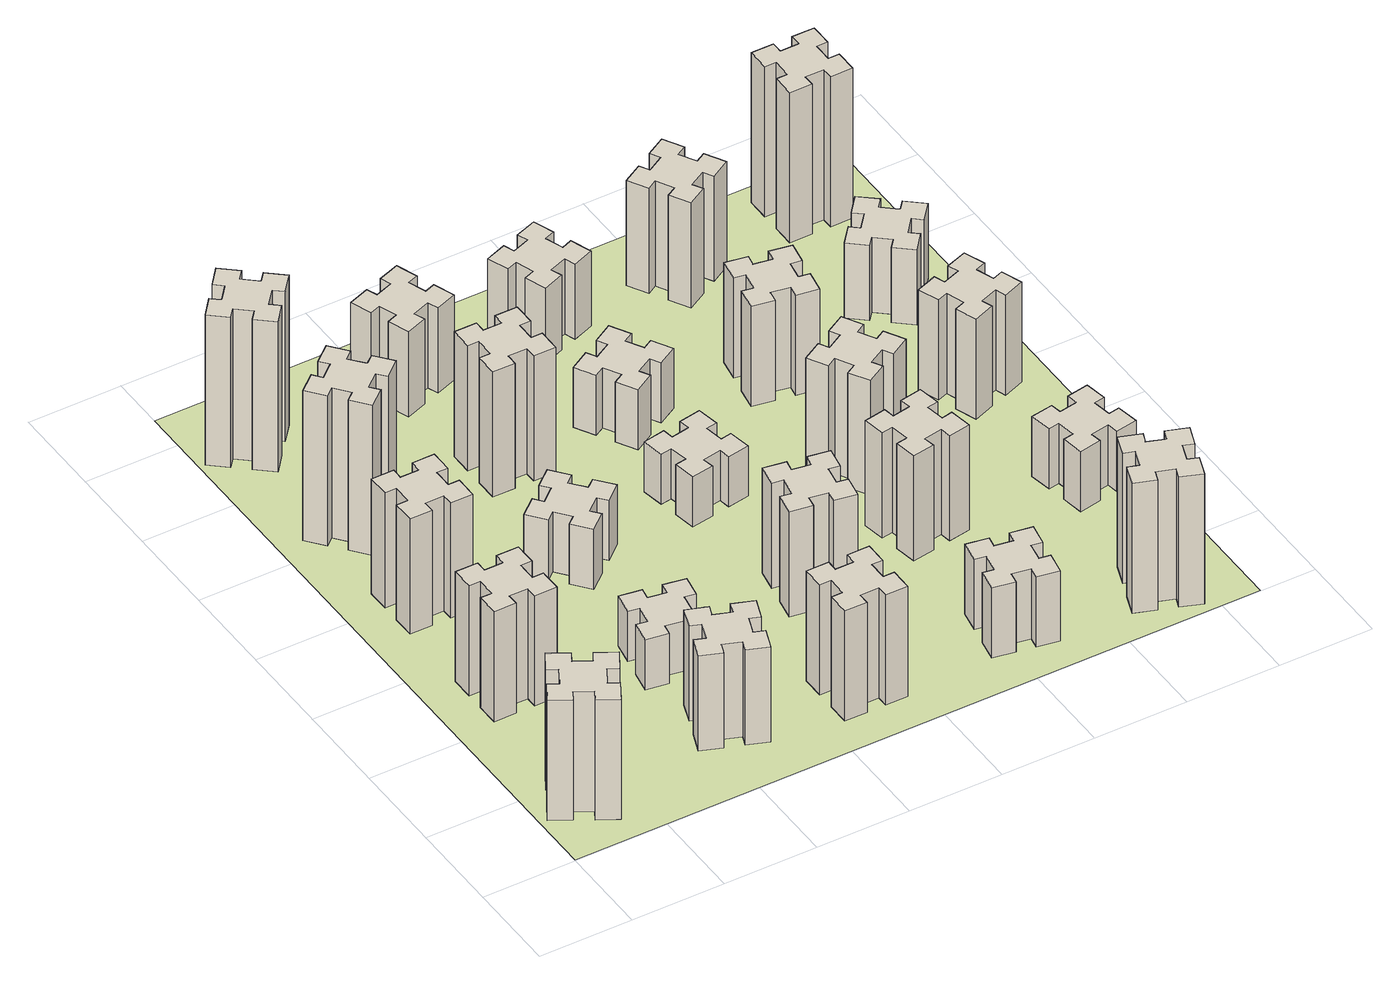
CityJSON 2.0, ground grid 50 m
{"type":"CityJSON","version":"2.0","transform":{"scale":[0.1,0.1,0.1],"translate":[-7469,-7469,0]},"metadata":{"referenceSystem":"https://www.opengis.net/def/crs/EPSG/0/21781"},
"CityObjects":{
"building1":{"type":"Building","attributes":{"class":"1000","function":"1000","usage":"1000","yearOfConstruction":2016,"roofType":"1000","measuredHeight":72,"storeysAboveGround":30,"storeysBelowGround":0},"geometry":[{"type":"Solid","lod":"1","boundaries":[[[[0,1,2,3,4,5,6,7,8,9,10,11,12,13,14,15,16,17,18,19]],[[17,16,20,21]],[[16,15,22,20]],[[15,14,23,22]],[[14,13,24,23]],[[13,12,25,24]],[[12,11,26,25]],[[11,10,27,26]],[[10,9,28,27]],[[9,8,29,28]],[[8,7,30,29]],[[7,6,31,30]],[[6,5,32,31]],[[5,4,33,32]],[[4,3,34,33]],[[3,2,35,34]],[[2,1,36,35]],[[1,0,37,36]],[[0,19,38,37]],[[19,18,39,38]],[[18,17,21,39]],[[24,25,26,27,28,29,30,31,32,33,34,35,36,37,38,39,21,20,22,23]]]]}]},
"building2":{"type":"Building","attributes":{"class":"1000","function":"1000","usage":"1000","yearOfConstruction":2016,"roofType":"1000","measuredHeight":66,"storeysAboveGround":30,"storeysBelowGround":0},"geometry":[{"type":"Solid","lod":"1","boundaries":[[[[40,41,42,43,44,45,46,47,48,49,50,51,52,53,54,55,56,57,58,59]],[[57,56,60,61]],[[56,55,62,60]],[[55,54,63,62]],[[54,53,64,63]],[[53,52,65,64]],[[52,51,66,65]],[[51,50,67,66]],[[50,49,68,67]],[[49,48,69,68]],[[48,47,70,69]],[[47,46,71,70]],[[46,45,72,71]],[[45,44,73,72]],[[44,43,74,73]],[[43,42,75,74]],[[42,41,76,75]],[[41,40,77,76]],[[40,59,78,77]],[[59,58,79,78]],[[58,57,61,79]],[[64,65,66,67,68,69,70,71,72,73,74,75,76,77,78,79,61,60,62,63]]]]}]},
"building3":{"type":"Building","attributes":{"class":"1000","function":"1000","usage":"1000","yearOfConstruction":2016,"roofType":"1000","measuredHeight":69,"storeysAboveGround":30,"storeysBelowGround":0},"geometry":[{"type":"Solid","lod":"1","boundaries":[[[[80,81,82,83,84,85,86,87,88,89,90,91,92,93,94,95,96,97,98,99]],[[97,96,100,101]],[[96,95,102,100]],[[95,94,103,102]],[[94,93,104,103]],[[93,92,105,104]],[[92,91,106,105]],[[91,90,107,106]],[[90,89,108,107]],[[89,88,109,108]],[[88,87,110,109]],[[87,86,111,110]],[[86,85,112,111]],[[85,84,113,112]],[[84,83,114,113]],[[83,82,115,114]],[[82,81,116,115]],[[81,80,117,116]],[[80,99,118,117]],[[99,98,119,118]],[[98,97,101,119]],[[104,105,106,107,108,109,110,111,112,113,114,115,116,117,118,119,101,100,102,103]]]]}]},
"building4":{"type":"Building","attributes":{"class":"1000","function":"1000","usage":"1000","yearOfConstruction":2016,"roofType":"1000","measuredHeight":90,"storeysAboveGround":30,"storeysBelowGround":0},"geometry":[{"type":"Solid","lod":"1","boundaries":[[[[120,121,122,123,124,125,126,127,128,129,130,131,132,133,134,135,136,137,138,139]],[[137,136,140,141]],[[136,135,142,140]],[[135,134,143,142]],[[134,133,144,143]],[[133,132,145,144]],[[132,131,146,145]],[[131,130,147,146]],[[130,129,148,147]],[[129,128,149,148]],[[128,127,150,149]],[[127,126,151,150]],[[126,125,152,151]],[[125,124,153,152]],[[124,123,154,153]],[[123,122,155,154]],[[122,121,156,155]],[[121,120,157,156]],[[120,139,158,157]],[[139,138,159,158]],[[138,137,141,159]],[[144,145,146,147,148,149,150,151,152,153,154,155,156,157,158,159,141,140,142,143]]]]}]},
"building5":{"type":"Building","attributes":{"class":"1000","function":"1000","usage":"1000","yearOfConstruction":2016,"roofType":"1000","measuredHeight":57,"storeysAboveGround":30,"storeysBelowGround":0},"geometry":[{"type":"Solid","lod":"1","boundaries":[[[[160,161,162,163,164,165,166,167,168,169,170,171,172,173,174,175,176,177,178,179]],[[177,176,180,181]],[[176,175,182,180]],[[175,174,183,182]],[[174,173,184,183]],[[173,172,185,184]],[[172,171,186,185]],[[171,170,187,186]],[[170,169,188,187]],[[169,168,189,188]],[[168,167,190,189]],[[167,166,191,190]],[[166,165,192,191]],[[165,164,193,192]],[[164,163,194,193]],[[163,162,195,194]],[[162,161,196,195]],[[161,160,197,196]],[[160,179,198,197]],[[179,178,199,198]],[[178,177,181,199]],[[184,185,186,187,188,189,190,191,192,193,194,195,196,197,198,199,181,180,182,183]]]]}]},
"building6":{"type":"Building","attributes":{"class":"1000","function":"1000","usage":"1000","yearOfConstruction":2016,"roofType":"1000","measuredHeight":90,"storeysAboveGround":30,"storeysBelowGround":0},"geometry":[{"type":"Solid","lod":"1","boundaries":[[[[200,201,202,203,204,205,206,207,208,209,210,211,212,213,214,215,216,217,218,219]],[[217,216,220,221]],[[216,215,222,220]],[[215,214,223,222]],[[214,213,224,223]],[[213,212,225,224]],[[212,211,226,225]],[[211,210,227,226]],[[210,209,228,227]],[[209,208,229,228]],[[208,207,230,229]],[[207,206,231,230]],[[206,205,232,231]],[[205,204,233,232]],[[204,203,234,233]],[[203,202,235,234]],[[202,201,236,235]],[[201,200,237,236]],[[200,219,238,237]],[[219,218,239,238]],[[218,217,221,239]],[[224,225,226,227,228,229,230,231,232,233,234,235,236,237,238,239,221,220,222,223]]]]}]},
"building7":{"type":"Building","attributes":{"class":"1000","function":"1000","usage":"1000","yearOfConstruction":2016,"roofType":"1000","measuredHeight":30,"storeysAboveGround":30,"storeysBelowGround":0},"geometry":[{"type":"Solid","lod":"1","boundaries":[[[[240,241,242,243,244,245,246,247,248,249,250,251,252,253,254,255,256,257,258,259]],[[257,256,260,261]],[[256,255,262,260]],[[255,254,263,262]],[[254,253,264,263]],[[253,252,265,264]],[[252,251,266,265]],[[251,250,267,266]],[[250,249,268,267]],[[249,248,269,268]],[[248,247,270,269]],[[247,246,271,270]],[[246,245,272,271]],[[245,244,273,272]],[[244,243,274,273]],[[243,242,275,274]],[[242,241,276,275]],[[241,240,277,276]],[[240,259,278,277]],[[259,258,279,278]],[[258,257,261,279]],[[264,265,266,267,268,269,270,271,272,273,274,275,276,277,278,279,261,260,262,263]]]]}]},
"building8":{"type":"Building","attributes":{"class":"1000","function":"1000","usage":"1000","yearOfConstruction":2016,"roofType":"1000","measuredHeight":36,"storeysAboveGround":30,"storeysBelowGround":0},"geometry":[{"type":"Solid","lod":"1","boundaries":[[[[280,281,282,283,284,285,286,287,288,289,290,291,292,293,294,295,296,297,298,299]],[[297,296,300,301]],[[296,295,302,300]],[[295,294,303,302]],[[294,293,304,303]],[[293,292,305,304]],[[292,291,306,305]],[[291,290,307,306]],[[290,289,308,307]],[[289,288,309,308]],[[288,287,310,309]],[[287,286,311,310]],[[286,285,312,311]],[[285,284,313,312]],[[284,283,314,313]],[[283,282,315,314]],[[282,281,316,315]],[[281,280,317,316]],[[280,299,318,317]],[[299,298,319,318]],[[298,297,301,319]],[[304,305,306,307,308,309,310,311,312,313,314,315,316,317,318,319,301,300,302,303]]]]}]},
"building9":{"type":"Building","attributes":{"class":"1000","function":"1000","usage":"1000","yearOfConstruction":2016,"roofType":"1000","measuredHeight":66,"storeysAboveGround":30,"storeysBelowGround":0},"geometry":[{"type":"Solid","lod":"1","boundaries":[[[[320,321,322,323,324,325,326,327,328,329,330,331,332,333,334,335,336,337,338,339]],[[337,336,340,341]],[[336,335,342,340]],[[335,334,343,342]],[[334,333,344,343]],[[333,332,345,344]],[[332,331,346,345]],[[331,330,347,346]],[[330,329,348,347]],[[329,328,349,348]],[[328,327,350,349]],[[327,326,351,350]],[[326,325,352,351]],[[325,324,353,352]],[[324,323,354,353]],[[323,322,355,354]],[[322,321,356,355]],[[321,320,357,356]],[[320,339,358,357]],[[339,338,359,358]],[[338,337,341,359]],[[344,345,346,347,348,349,350,351,352,353,354,355,356,357,358,359,341,340,342,343]]]]}]},
"building10":{"type":"Building","attributes":{"class":"1000","function":"1000","usage":"1000","yearOfConstruction":2016,"roofType":"1000","measuredHeight":75,"storeysAboveGround":30,"storeysBelowGround":0},"geometry":[{"type":"Solid","lod":"1","boundaries":[[[[360,361,362,363,364,365,366,367,368,369,370,371,372,373,374,375,376,377,378,379]],[[377,376,380,381]],[[376,375,382,380]],[[375,374,383,382]],[[374,373,384,383]],[[373,372,385,384]],[[372,371,386,385]],[[371,370,387,386]],[[370,369,388,387]],[[369,368,389,388]],[[368,367,390,389]],[[367,366,391,390]],[[366,365,392,391]],[[365,364,393,392]],[[364,363,394,393]],[[363,362,395,394]],[[362,361,396,395]],[[361,360,397,396]],[[360,379,398,397]],[[379,378,399,398]],[[378,377,381,399]],[[384,385,386,387,388,389,390,391,392,393,394,395,396,397,398,399,381,380,382,383]]]]}]},
"building11":{"type":"Building","attributes":{"class":"1000","function":"1000","usage":"1000","yearOfConstruction":2016,"roofType":"1000","measuredHeight":51,"storeysAboveGround":30,"storeysBelowGround":0},"geometry":[{"type":"Solid","lod":"1","boundaries":[[[[400,401,402,403,404,405,406,407,408,409,410,411,412,413,414,415,416,417,418,419]],[[417,416,420,421]],[[416,415,422,420]],[[415,414,423,422]],[[414,413,424,423]],[[413,412,425,424]],[[412,411,426,425]],[[411,410,427,426]],[[410,409,428,427]],[[409,408,429,428]],[[408,407,430,429]],[[407,406,431,430]],[[406,405,432,431]],[[405,404,433,432]],[[404,403,434,433]],[[403,402,435,434]],[[402,401,436,435]],[[401,400,437,436]],[[400,419,438,437]],[[419,418,439,438]],[[418,417,421,439]],[[424,425,426,427,428,429,430,431,432,433,434,435,436,437,438,439,421,420,422,423]]]]}]},
"building12":{"type":"Building","attributes":{"class":"1000","function":"1000","usage":"1000","yearOfConstruction":2016,"roofType":"1000","measuredHeight":63,"storeysAboveGround":30,"storeysBelowGround":0},"geometry":[{"type":"Solid","lod":"1","boundaries":[[[[440,441,442,443,444,445,446,447,448,449,450,451,452,453,454,455,456,457,458,459]],[[457,456,460,461]],[[456,455,462,460]],[[455,454,463,462]],[[454,453,464,463]],[[453,452,465,464]],[[452,451,466,465]],[[451,450,467,466]],[[450,449,468,467]],[[449,448,469,468]],[[448,447,470,469]],[[447,446,471,470]],[[446,445,472,471]],[[445,444,473,472]],[[444,443,474,473]],[[443,442,475,474]],[[442,441,476,475]],[[441,440,477,476]],[[440,459,478,477]],[[459,458,479,478]],[[458,457,461,479]],[[464,465,466,467,468,469,470,471,472,473,474,475,476,477,478,479,461,460,462,463]]]]}]},
"building13":{"type":"Building","attributes":{"class":"1000","function":"1000","usage":"1000","yearOfConstruction":2016,"roofType":"1000","measuredHeight":30,"storeysAboveGround":30,"storeysBelowGround":0},"geometry":[{"type":"Solid","lod":"1","boundaries":[[[[480,481,482,483,484,485,486,487,488,489,490,491,492,493,494,495,496,497,498,499]],[[497,496,500,501]],[[496,495,502,500]],[[495,494,503,502]],[[494,493,504,503]],[[493,492,505,504]],[[492,491,506,505]],[[491,490,507,506]],[[490,489,508,507]],[[489,488,509,508]],[[488,487,510,509]],[[487,486,511,510]],[[486,485,512,511]],[[485,484,513,512]],[[484,483,514,513]],[[483,482,515,514]],[[482,481,516,515]],[[481,480,517,516]],[[480,499,518,517]],[[499,498,519,518]],[[498,497,501,519]],[[504,505,506,507,508,509,510,511,512,513,514,515,516,517,518,519,501,500,502,503]]]]}]},
"building14":{"type":"Building","attributes":{"class":"1000","function":"1000","usage":"1000","yearOfConstruction":2016,"roofType":"1000","measuredHeight":36,"storeysAboveGround":30,"storeysBelowGround":0},"geometry":[{"type":"Solid","lod":"1","boundaries":[[[[520,521,522,523,524,525,526,527,528,529,530,531,532,533,534,535,536,537,538,539]],[[537,536,540,541]],[[536,535,542,540]],[[535,534,543,542]],[[534,533,544,543]],[[533,532,545,544]],[[532,531,546,545]],[[531,530,547,546]],[[530,529,548,547]],[[529,528,549,548]],[[528,527,550,549]],[[527,526,551,550]],[[526,525,552,551]],[[525,524,553,552]],[[524,523,554,553]],[[523,522,555,554]],[[522,521,556,555]],[[521,520,557,556]],[[520,539,558,557]],[[539,538,559,558]],[[538,537,541,559]],[[544,545,546,547,548,549,550,551,552,553,554,555,556,557,558,559,541,540,542,543]]]]}]},
"building15":{"type":"Building","attributes":{"class":"1000","function":"1000","usage":"1000","yearOfConstruction":2016,"roofType":"1000","measuredHeight":42,"storeysAboveGround":30,"storeysBelowGround":0},"geometry":[{"type":"Solid","lod":"1","boundaries":[[[[560,561,562,563,564,565,566,567,568,569,570,571,572,573,574,575,576,577,578,579]],[[577,576,580,581]],[[576,575,582,580]],[[575,574,583,582]],[[574,573,584,583]],[[573,572,585,584]],[[572,571,586,585]],[[571,570,587,586]],[[570,569,588,587]],[[569,568,589,588]],[[568,567,590,589]],[[567,566,591,590]],[[566,565,592,591]],[[565,564,593,592]],[[564,563,594,593]],[[563,562,595,594]],[[562,561,596,595]],[[561,560,597,596]],[[560,579,598,597]],[[579,578,599,598]],[[578,577,581,599]],[[584,585,586,587,588,589,590,591,592,593,594,595,596,597,598,599,581,580,582,583]]]]}]},
"building16":{"type":"Building","attributes":{"class":"1000","function":"1000","usage":"1000","yearOfConstruction":2016,"roofType":"1000","measuredHeight":45,"storeysAboveGround":30,"storeysBelowGround":0},"geometry":[{"type":"Solid","lod":"1","boundaries":[[[[600,601,602,603,604,605,606,607,608,609,610,611,612,613,614,615,616,617,618,619]],[[617,616,620,621]],[[616,615,622,620]],[[615,614,623,622]],[[614,613,624,623]],[[613,612,625,624]],[[612,611,626,625]],[[611,610,627,626]],[[610,609,628,627]],[[609,608,629,628]],[[608,607,630,629]],[[607,606,631,630]],[[606,605,632,631]],[[605,604,633,632]],[[604,603,634,633]],[[603,602,635,634]],[[602,601,636,635]],[[601,600,637,636]],[[600,619,638,637]],[[619,618,639,638]],[[618,617,621,639]],[[624,625,626,627,628,629,630,631,632,633,634,635,636,637,638,639,621,620,622,623]]]]}]},
"building17":{"type":"Building","attributes":{"class":"1000","function":"1000","usage":"1000","yearOfConstruction":2016,"roofType":"1000","measuredHeight":63,"storeysAboveGround":30,"storeysBelowGround":0},"geometry":[{"type":"Solid","lod":"1","boundaries":[[[[640,641,642,643,644,645,646,647,648,649,650,651,652,653,654,655,656,657,658,659]],[[657,656,660,661]],[[656,655,662,660]],[[655,654,663,662]],[[654,653,664,663]],[[653,652,665,664]],[[652,651,666,665]],[[651,650,667,666]],[[650,649,668,667]],[[649,648,669,668]],[[648,647,670,669]],[[647,646,671,670]],[[646,645,672,671]],[[645,644,673,672]],[[644,643,674,673]],[[643,642,675,674]],[[642,641,676,675]],[[641,640,677,676]],[[640,659,678,677]],[[659,658,679,678]],[[658,657,661,679]],[[664,665,666,667,668,669,670,671,672,673,674,675,676,677,678,679,661,660,662,663]]]]}]},
"building18":{"type":"Building","attributes":{"class":"1000","function":"1000","usage":"1000","yearOfConstruction":2016,"roofType":"1000","measuredHeight":69,"storeysAboveGround":30,"storeysBelowGround":0},"geometry":[{"type":"Solid","lod":"1","boundaries":[[[[680,681,682,683,684,685,686,687,688,689,690,691,692,693,694,695,696,697,698,699]],[[697,696,700,701]],[[696,695,702,700]],[[695,694,703,702]],[[694,693,704,703]],[[693,692,705,704]],[[692,691,706,705]],[[691,690,707,706]],[[690,689,708,707]],[[689,688,709,708]],[[688,687,710,709]],[[687,686,711,710]],[[686,685,712,711]],[[685,684,713,712]],[[684,683,714,713]],[[683,682,715,714]],[[682,681,716,715]],[[681,680,717,716]],[[680,699,718,717]],[[699,698,719,718]],[[698,697,701,719]],[[704,705,706,707,708,709,710,711,712,713,714,715,716,717,718,719,701,700,702,703]]]]}]},
"building19":{"type":"Building","attributes":{"class":"1000","function":"1000","usage":"1000","yearOfConstruction":2016,"roofType":"1000","measuredHeight":60,"storeysAboveGround":30,"storeysBelowGround":0},"geometry":[{"type":"Solid","lod":"1","boundaries":[[[[720,721,722,723,724,725,726,727,728,729,730,731,732,733,734,735,736,737,738,739]],[[737,736,740,741]],[[736,735,742,740]],[[735,734,743,742]],[[734,733,744,743]],[[733,732,745,744]],[[732,731,746,745]],[[731,730,747,746]],[[730,729,748,747]],[[729,728,749,748]],[[728,727,750,749]],[[727,726,751,750]],[[726,725,752,751]],[[725,724,753,752]],[[724,723,754,753]],[[723,722,755,754]],[[722,721,756,755]],[[721,720,757,756]],[[720,739,758,757]],[[739,738,759,758]],[[738,737,741,759]],[[744,745,746,747,748,749,750,751,752,753,754,755,756,757,758,759,741,740,742,743]]]]}]},
"building20":{"type":"Building","attributes":{"class":"1000","function":"1000","usage":"1000","yearOfConstruction":2016,"roofType":"1000","measuredHeight":78,"storeysAboveGround":30,"storeysBelowGround":0},"geometry":[{"type":"Solid","lod":"1","boundaries":[[[[760,761,762,763,764,765,766,767,768,769,770,771,772,773,774,775,776,777,778,779]],[[777,776,780,781]],[[776,775,782,780]],[[775,774,783,782]],[[774,773,784,783]],[[773,772,785,784]],[[772,771,786,785]],[[771,770,787,786]],[[770,769,788,787]],[[769,768,789,788]],[[768,767,790,789]],[[767,766,791,790]],[[766,765,792,791]],[[765,764,793,792]],[[764,763,794,793]],[[763,762,795,794]],[[762,761,796,795]],[[761,760,797,796]],[[760,779,798,797]],[[779,778,799,798]],[[778,777,781,799]],[[784,785,786,787,788,789,790,791,792,793,794,795,796,797,798,799,781,780,782,783]]]]}]},
"building21":{"type":"Building","attributes":{"class":"1000","function":"1000","usage":"1000","yearOfConstruction":2016,"roofType":"1000","measuredHeight":63,"storeysAboveGround":30,"storeysBelowGround":0},"geometry":[{"type":"Solid","lod":"1","boundaries":[[[[800,801,802,803,804,805,806,807,808,809,810,811,812,813,814,815,816,817,818,819]],[[817,816,820,821]],[[816,815,822,820]],[[815,814,823,822]],[[814,813,824,823]],[[813,812,825,824]],[[812,811,826,825]],[[811,810,827,826]],[[810,809,828,827]],[[809,808,829,828]],[[808,807,830,829]],[[807,806,831,830]],[[806,805,832,831]],[[805,804,833,832]],[[804,803,834,833]],[[803,802,835,834]],[[802,801,836,835]],[[801,800,837,836]],[[800,819,838,837]],[[819,818,839,838]],[[818,817,821,839]],[[824,825,826,827,828,829,830,831,832,833,834,835,836,837,838,839,821,820,822,823]]]]}]},
"building22":{"type":"Building","attributes":{"class":"1000","function":"1000","usage":"1000","yearOfConstruction":2016,"roofType":"1000","measuredHeight":36,"storeysAboveGround":30,"storeysBelowGround":0},"geometry":[{"type":"Solid","lod":"1","boundaries":[[[[840,841,842,843,844,845,846,847,848,849,850,851,852,853,854,855,856,857,858,859]],[[857,856,860,861]],[[856,855,862,860]],[[855,854,863,862]],[[854,853,864,863]],[[853,852,865,864]],[[852,851,866,865]],[[851,850,867,866]],[[850,849,868,867]],[[849,848,869,868]],[[848,847,870,869]],[[847,846,871,870]],[[846,845,872,871]],[[845,844,873,872]],[[844,843,874,873]],[[843,842,875,874]],[[842,841,876,875]],[[841,840,877,876]],[[840,859,878,877]],[[859,858,879,878]],[[858,857,861,879]],[[864,865,866,867,868,869,870,871,872,873,874,875,876,877,878,879,861,860,862,863]]]]}]},
"building23":{"type":"Building","attributes":{"class":"1000","function":"1000","usage":"1000","yearOfConstruction":2016,"roofType":"1000","measuredHeight":60,"storeysAboveGround":30,"storeysBelowGround":0},"geometry":[{"type":"Solid","lod":"1","boundaries":[[[[880,881,882,883,884,885,886,887,888,889,890,891,892,893,894,895,896,897,898,899]],[[897,896,900,901]],[[896,895,902,900]],[[895,894,903,902]],[[894,893,904,903]],[[893,892,905,904]],[[892,891,906,905]],[[891,890,907,906]],[[890,889,908,907]],[[889,888,909,908]],[[888,887,910,909]],[[887,886,911,910]],[[886,885,912,911]],[[885,884,913,912]],[[884,883,914,913]],[[883,882,915,914]],[[882,881,916,915]],[[881,880,917,916]],[[880,899,918,917]],[[899,898,919,918]],[[898,897,901,919]],[[904,905,906,907,908,909,910,911,912,913,914,915,916,917,918,919,901,900,902,903]]]]}]},
"building24":{"type":"Building","attributes":{"class":"1000","function":"1000","usage":"1000","yearOfConstruction":2016,"roofType":"1000","measuredHeight":45,"storeysAboveGround":30,"storeysBelowGround":0},"geometry":[{"type":"Solid","lod":"1","boundaries":[[[[920,921,922,923,924,925,926,927,928,929,930,931,932,933,934,935,936,937,938,939]],[[937,936,940,941]],[[936,935,942,940]],[[935,934,943,942]],[[934,933,944,943]],[[933,932,945,944]],[[932,931,946,945]],[[931,930,947,946]],[[930,929,948,947]],[[929,928,949,948]],[[928,927,950,949]],[[927,926,951,950]],[[926,925,952,951]],[[925,924,953,952]],[[924,923,954,953]],[[923,922,955,954]],[[922,921,956,955]],[[921,920,957,956]],[[920,939,958,957]],[[939,938,959,958]],[[938,937,941,959]],[[944,945,946,947,948,949,950,951,952,953,954,955,956,957,958,959,941,940,942,943]]]]}]},
"building25":{"type":"Building","attributes":{"class":"1000","function":"1000","usage":"1000","yearOfConstruction":2016,"roofType":"1000","measuredHeight":90,"storeysAboveGround":30,"storeysBelowGround":0},"geometry":[{"type":"Solid","lod":"1","boundaries":[[[[960,961,962,963,964,965,966,967,968,969,970,971,972,973,974,975,976,977,978,979]],[[977,976,980,981]],[[976,975,982,980]],[[975,974,983,982]],[[974,973,984,983]],[[973,972,985,984]],[[972,971,986,985]],[[971,970,987,986]],[[970,969,988,987]],[[969,968,989,988]],[[968,967,990,989]],[[967,966,991,990]],[[966,965,992,991]],[[965,964,993,992]],[[964,963,994,993]],[[963,962,995,994]],[[962,961,996,995]],[[961,960,997,996]],[[960,979,998,997]],[[979,978,999,998]],[[978,977,981,999]],[[984,985,986,987,988,989,990,991,992,993,994,995,996,997,998,999,981,980,982,983]]]]}]},
"landuse1":{"type":"LandUse","attributes":{"name":"plot1","function":"1010"},"geometry":[{"type":"MultiSurface","lod":"1","boundaries":[[[1000,1001,1002,1003]]]}]}
},
"vertices":[
[177,305,0],[264,255,0],[234,203,0],[338,143,0],[398,247,0],[346,277,0],[396,364,0],[448,334,0],[508,438,0],[404,498,0],[374,446,0],[287,496,0],[317,548,0],[213,608,0],[153,504,0],[205,474,0],[155,387,0],[103,417,0],[43,313,0],[147,253,0],[155,387,720],[103,417,720],[205,474,720],[153,504,720],[213,608,720],[317,548,720],[287,496,720],[374,446,720],[404,498,720],[508,438,720],[448,334,720],[396,364,720],[346,277,720],[398,247,720],[338,143,720],[234,203,720],[264,255,720],[177,305,720],[147,253,720],[43,313,720],
[325,1105,0],[425,1105,0],[425,1045,0],[545,1045,0],[545,1165,0],[485,1165,0],[485,1265,0],[545,1265,0],[545,1385,0],[425,1385,0],[425,1325,0],[325,1325,0],[325,1385,0],[205,1385,0],[205,1265,0],[265,1265,0],[265,1165,0],[205,1165,0],[205,1045,0],[325,1045,0],[265,1165,660],[205,1165,660],[265,1265,660],[205,1265,660],[205,1385,660],[325,1385,660],[325,1325,660],[425,1325,660],[425,1385,660],[545,1385,660],[545,1265,660],[485,1265,660],[485,1165,660],[545,1165,660],[545,1045,660],[425,1045,660],[425,1105,660],[325,1105,660],[325,1045,660],[205,1045,660],
[425,2065,0],[325,2065,0],[325,2125,0],[205,2125,0],[205,2005,0],[265,2005,0],[265,1905,0],[205,1905,0],[205,1785,0],[325,1785,0],[325,1845,0],[425,1845,0],[425,1785,0],[545,1785,0],[545,1905,0],[485,1905,0],[485,2005,0],[545,2005,0],[545,2125,0],[425,2125,0],[485,2005,690],[545,2005,690],[485,1905,690],[545,1905,690],[545,1785,690],[425,1785,690],[425,1845,690],[325,1845,690],[325,1785,690],[205,1785,690],[205,1905,690],[265,1905,690],[265,2005,690],[205,2005,690],[205,2125,690],[325,2125,690],[325,2065,690],[425,2065,690],[425,2125,690],[545,2125,690],
[492,2628,0],[427,2704,0],[473,2743,0],[396,2835,0],[304,2758,0],[343,2712,0],[266,2647,0],[228,2693,0],[136,2616,0],[213,2524,0],[259,2563,0],[323,2486,0],[277,2448,0],[354,2356,0],[446,2433,0],[408,2479,0],[484,2543,0],[523,2497,0],[615,2574,0],[538,2666,0],[484,2543,900],[523,2497,900],[408,2479,900],[446,2433,900],[354,2356,900],[277,2448,900],[323,2486,900],[259,2563,900],[213,2524,900],[136,2616,900],[228,2693,900],[266,2647,900],[343,2712,900],[304,2758,900],[396,2835,900],[473,2743,900],[427,2704,900],[492,2628,900],[538,2666,900],[615,2574,900],
[1202,391,0],[1236,485,0],[1292,464,0],[1333,577,0],[1220,618,0],[1200,562,0],[1106,596,0],[1127,652,0],[1014,693,0],[973,580,0],[1029,560,0],[995,466,0],[939,487,0],[897,374,0],[1010,333,0],[1031,389,0],[1125,355,0],[1104,299,0],[1217,257,0],[1258,370,0],[1125,355,570],[1104,299,570],[1031,389,570],[1010,333,570],[897,374,570],[939,487,570],[995,466,570],[1029,560,570],[973,580,570],[1014,693,570],[1127,652,570],[1106,596,570],[1200,562,570],[1220,618,570],[1333,577,570],[1292,464,570],[1236,485,570],[1202,391,570],[1258,370,570],[1217,257,570],
[384,3387,0],[308,3452,0],[346,3498,0],[254,3575,0],[177,3483,0],[223,3444,0],[159,3368,0],[113,3406,0],[36,3314,0],[128,3237,0],[166,3283,0],[243,3219,0],[204,3173,0],[296,3096,0],[373,3188,0],[327,3226,0],[392,3303,0],[438,3264,0],[515,3356,0],[423,3433,0],[392,3303,900],[438,3264,900],[327,3226,900],[373,3188,900],[296,3096,900],[204,3173,900],[243,3219,900],[166,3283,900],[128,3237,900],[36,3314,900],[113,3406,900],[159,3368,900],[223,3444,900],[177,3483,900],[254,3575,900],[346,3498,900],[308,3452,900],[384,3387,900],[423,3433,900],[515,3356,900],
[1016,1084,0],[998,985,0],[939,996,0],[918,877,0],[1037,857,0],[1047,916,0],[1145,898,0],[1135,839,0],[1253,818,0],[1274,937,0],[1215,947,0],[1232,1045,0],[1291,1035,0],[1312,1153,0],[1194,1174,0],[1184,1115,0],[1085,1132,0],[1096,1191,0],[977,1212,0],[957,1094,0],[1085,1132,300],[1096,1191,300],[1184,1115,300],[1194,1174,300],[1312,1153,300],[1291,1035,300],[1232,1045,300],[1215,947,300],[1274,937,300],[1253,818,300],[1135,839,300],[1145,898,300],[1047,916,300],[1037,857,300],[918,877,300],[939,996,300],[998,985,300],[1016,1084,300],[957,1094,300],[977,1212,300],
[1083,1972,0],[1006,1907,0],[968,1953,0],[876,1876,0],[953,1784,0],[999,1823,0],[1063,1746,0],[1017,1708,0],[1094,1616,0],[1186,1693,0],[1148,1739,0],[1224,1803,0],[1263,1757,0],[1355,1834,0],[1278,1926,0],[1232,1888,0],[1167,1964,0],[1213,2003,0],[1136,2095,0],[1044,2018,0],[1167,1964,360],[1213,2003,360],[1232,1888,360],[1278,1926,360],[1355,1834,360],[1263,1757,360],[1224,1803,360],[1148,1739,360],[1186,1693,360],[1094,1616,360],[1017,1708,360],[1063,1746,360],[999,1823,360],[953,1784,360],[876,1876,360],[968,1953,360],[1006,1907,360],[1083,1972,360],[1044,2018,360],[1136,2095,360],
[1865,325,0],[1865,425,0],[1925,425,0],[1925,545,0],[1805,545,0],[1805,485,0],[1705,485,0],[1705,545,0],[1585,545,0],[1585,425,0],[1645,425,0],[1645,325,0],[1585,325,0],[1585,205,0],[1705,205,0],[1705,265,0],[1805,265,0],[1805,205,0],[1925,205,0],[1925,325,0],[1805,265,660],[1805,205,660],[1705,265,660],[1705,205,660],[1585,205,660],[1585,325,660],[1645,325,660],[1645,425,660],[1585,425,660],[1585,545,660],[1705,545,660],[1705,485,660],[1805,485,660],[1805,545,660],[1925,545,660],[1925,425,660],[1865,425,660],[1865,325,660],[1925,325,660],[1925,205,660],
[1325,2545,0],[1325,2645,0],[1385,2645,0],[1385,2765,0],[1265,2765,0],[1265,2705,0],[1165,2705,0],[1165,2765,0],[1045,2765,0],[1045,2645,0],[1105,2645,0],[1105,2545,0],[1045,2545,0],[1045,2425,0],[1165,2425,0],[1165,2485,0],[1265,2485,0],[1265,2425,0],[1385,2425,0],[1385,2545,0],[1265,2485,750],[1265,2425,750],[1165,2485,750],[1165,2425,750],[1045,2425,750],[1045,2545,750],[1105,2545,750],[1105,2645,750],[1045,2645,750],[1045,2765,750],[1165,2765,750],[1165,2705,750],[1265,2705,750],[1265,2765,750],[1385,2765,750],[1385,2645,750],[1325,2645,750],[1325,2545,750],[1385,2545,750],[1385,2425,750],
[1125,3456,0],[1031,3422,0],[1010,3478,0],[897,3437,0],[939,3324,0],[995,3345,0],[1029,3251,0],[973,3230,0],[1014,3117,0],[1127,3159,0],[1106,3215,0],[1200,3249,0],[1220,3193,0],[1333,3234,0],[1292,3347,0],[1236,3326,0],[1202,3420,0],[1258,3440,0],[1217,3553,0],[1104,3512,0],[1202,3420,510],[1258,3440,510],[1236,3326,510],[1292,3347,510],[1333,3234,510],[1220,3193,510],[1200,3249,510],[1106,3215,510],[1127,3159,510],[1014,3117,510],[973,3230,510],[1029,3251,510],[995,3345,510],[939,3324,510],[897,3437,510],[1010,3478,510],[1031,3422,510],[1125,3456,510],[1104,3512,510],[1217,3553,510],
[2055,1047,0],[2072,1145,0],[2131,1135,0],[2152,1253,0],[2034,1274,0],[2024,1215,0],[1925,1232,0],[1936,1291,0],[1817,1312,0],[1797,1194,0],[1856,1184,0],[1838,1085,0],[1779,1096,0],[1758,977,0],[1877,957,0],[1887,1016,0],[1985,998,0],[1975,939,0],[2093,918,0],[2114,1037,0],[1985,998,630],[1975,939,630],[1887,1016,630],[1877,957,630],[1758,977,630],[1779,1096,630],[1838,1085,630],[1856,1184,630],[1797,1194,630],[1817,1312,630],[1936,1291,630],[1925,1232,630],[2024,1215,630],[2034,1274,630],[2152,1253,630],[2131,1135,630],[2072,1145,630],[2055,1047,630],[2114,1037,630],[2093,918,630],
[1972,1925,0],[1955,2024,0],[2014,2034,0],[1993,2152,0],[1875,2131,0],[1885,2072,0],[1787,2055,0],[1777,2114,0],[1658,2093,0],[1679,1975,0],[1738,1985,0],[1756,1887,0],[1697,1877,0],[1717,1758,0],[1836,1779,0],[1825,1838,0],[1924,1856,0],[1934,1797,0],[2052,1817,0],[2031,1936,0],[1924,1856,300],[1934,1797,300],[1825,1838,300],[1836,1779,300],[1717,1758,300],[1697,1877,300],[1756,1887,300],[1738,1985,300],[1679,1975,300],[1658,2093,300],[1777,2114,300],[1787,2055,300],[1885,2072,300],[1875,2131,300],[1993,2152,300],[2014,2034,300],[1955,2024,300],[1972,1925,300],[2031,1936,300],[2052,1817,300],
[1976,2607,0],[1926,2694,0],[1978,2724,0],[1918,2828,0],[1814,2768,0],[1844,2716,0],[1757,2666,0],[1727,2718,0],[1623,2658,0],[1683,2554,0],[1735,2584,0],[1785,2497,0],[1733,2467,0],[1793,2363,0],[1897,2423,0],[1867,2475,0],[1954,2525,0],[1984,2473,0],[2088,2533,0],[2028,2637,0],[1954,2525,360],[1984,2473,360],[1867,2475,360],[1897,2423,360],[1793,2363,360],[1733,2467,360],[1785,2497,360],[1735,2584,360],[1683,2554,360],[1623,2658,360],[1727,2718,360],[1757,2666,360],[1844,2716,360],[1814,2768,360],[1918,2828,360],[1978,2724,360],[1926,2694,360],[1976,2607,360],[2028,2637,360],[2088,2533,360],
[2527,276,0],[2625,258,0],[2615,199,0],[2733,178,0],[2754,297,0],[2695,307,0],[2712,405,0],[2771,395,0],[2792,513,0],[2674,534,0],[2664,475,0],[2565,492,0],[2576,551,0],[2457,572,0],[2437,454,0],[2496,444,0],[2478,345,0],[2419,356,0],[2398,237,0],[2517,217,0],[2478,345,420],[2419,356,420],[2496,444,420],[2437,454,420],[2457,572,420],[2576,551,420],[2565,492,420],[2664,475,420],[2674,534,420],[2792,513,420],[2771,395,420],[2712,405,420],[2695,307,420],[2754,297,420],[2733,178,420],[2615,199,420],[2625,258,420],[2527,276,420],[2517,217,420],[2398,237,420],
[1865,3456,0],[1771,3422,0],[1750,3478,0],[1637,3437,0],[1679,3324,0],[1735,3345,0],[1769,3251,0],[1713,3230,0],[1754,3117,0],[1867,3159,0],[1846,3215,0],[1940,3249,0],[1960,3193,0],[2073,3234,0],[2032,3347,0],[1976,3326,0],[1942,3420,0],[1998,3440,0],[1957,3553,0],[1844,3512,0],[1942,3420,450],[1998,3440,450],[1976,3326,450],[2032,3347,450],[2073,3234,450],[1960,3193,450],[1940,3249,450],[1846,3215,450],[1867,3159,450],[1754,3117,450],[1713,3230,450],[1769,3251,450],[1735,3345,450],[1679,3324,450],[1637,3437,450],[1750,3478,450],[1771,3422,450],[1865,3456,450],[1844,3512,450],[1957,3553,450],
[2625,1332,0],[2527,1315,0],[2517,1374,0],[2398,1353,0],[2419,1235,0],[2478,1245,0],[2496,1147,0],[2437,1137,0],[2457,1018,0],[2576,1039,0],[2565,1098,0],[2664,1116,0],[2674,1057,0],[2792,1077,0],[2771,1196,0],[2712,1185,0],[2695,1284,0],[2754,1294,0],[2733,1412,0],[2615,1391,0],[2695,1284,630],[2754,1294,630],[2712,1185,630],[2771,1196,630],[2792,1077,630],[2674,1057,630],[2664,1116,630],[2565,1098,630],[2576,1039,630],[2457,1018,630],[2437,1137,630],[2496,1147,630],[2478,1245,630],[2419,1235,630],[2398,1353,630],[2517,1374,630],[2527,1315,630],[2625,1332,630],[2615,1391,630],[2733,1412,630],
[2475,1744,0],[2525,1657,0],[2473,1627,0],[2533,1523,0],[2637,1583,0],[2607,1635,0],[2694,1685,0],[2724,1633,0],[2828,1693,0],[2768,1797,0],[2716,1767,0],[2666,1854,0],[2718,1884,0],[2658,1988,0],[2554,1928,0],[2584,1876,0],[2497,1826,0],[2467,1878,0],[2363,1818,0],[2423,1714,0],[2497,1826,690],[2467,1878,690],[2584,1876,690],[2554,1928,690],[2658,1988,690],[2718,1884,690],[2666,1854,690],[2716,1767,690],[2768,1797,690],[2828,1693,690],[2724,1633,690],[2694,1685,690],[2607,1635,690],[2637,1583,690],[2533,1523,690],[2473,1627,690],[2525,1657,690],[2475,1744,690],[2423,1714,690],[2363,1818,690],
[2496,2564,0],[2478,2465,0],[2419,2476,0],[2398,2357,0],[2517,2337,0],[2527,2396,0],[2625,2378,0],[2615,2319,0],[2733,2298,0],[2754,2417,0],[2695,2427,0],[2712,2525,0],[2771,2515,0],[2792,2633,0],[2674,2654,0],[2664,2595,0],[2565,2612,0],[2576,2671,0],[2457,2692,0],[2437,2574,0],[2565,2612,600],[2576,2671,600],[2664,2595,600],[2674,2654,600],[2792,2633,600],[2771,2515,600],[2712,2525,600],[2695,2427,600],[2754,2417,600],[2733,2298,600],[2615,2319,600],[2625,2378,600],[2527,2396,600],[2517,2337,600],[2398,2357,600],[2419,2476,600],[2478,2465,600],[2496,2564,600],[2437,2574,600],[2457,2692,600],
[3251,189,0],[3345,155,0],[3324,99,0],[3437,57,0],[3478,170,0],[3422,191,0],[3456,285,0],[3512,264,0],[3553,377,0],[3440,418,0],[3420,362,0],[3326,396,0],[3347,452,0],[3234,493,0],[3193,380,0],[3249,360,0],[3215,266,0],[3159,287,0],[3117,174,0],[3230,133,0],[3215,266,780],[3159,287,780],[3249,360,780],[3193,380,780],[3234,493,780],[3347,452,780],[3326,396,780],[3420,362,780],[3440,418,780],[3553,377,780],[3512,264,780],[3456,285,780],[3422,191,780],[3478,170,780],[3437,57,780],[3324,99,780],[3345,155,780],[3251,189,780],[3230,133,780],[3117,174,780],
[2716,3347,0],[2666,3434,0],[2718,3464,0],[2658,3568,0],[2554,3508,0],[2584,3456,0],[2497,3406,0],[2467,3458,0],[2363,3398,0],[2423,3294,0],[2475,3324,0],[2525,3237,0],[2473,3207,0],[2533,3103,0],[2637,3163,0],[2607,3215,0],[2694,3265,0],[2724,3213,0],[2828,3273,0],[2768,3377,0],[2694,3265,630],[2724,3213,630],[2607,3215,630],[2637,3163,630],[2533,3103,630],[2473,3207,630],[2525,3237,630],[2475,3324,630],[2423,3294,630],[2363,3398,630],[2467,3458,630],[2497,3406,630],[2584,3456,630],[2554,3508,630],[2658,3568,630],[2718,3464,630],[2666,3434,630],[2716,3347,630],[2768,3377,630],[2828,3273,630],
[3465,1232,0],[3367,1215,0],[3357,1274,0],[3238,1253,0],[3259,1135,0],[3318,1145,0],[3336,1047,0],[3277,1037,0],[3297,918,0],[3416,939,0],[3405,998,0],[3504,1016,0],[3514,957,0],[3632,977,0],[3611,1096,0],[3552,1085,0],[3535,1184,0],[3594,1194,0],[3573,1312,0],[3455,1291,0],[3535,1184,360],[3594,1194,360],[3552,1085,360],[3611,1096,360],[3632,977,360],[3514,957,360],[3504,1016,360],[3405,998,360],[3416,939,360],[3297,918,360],[3277,1037,360],[3336,1047,360],[3318,1145,360],[3259,1135,360],[3238,1253,360],[3357,1274,360],[3367,1215,360],[3465,1232,360],[3455,1291,360],[3573,1312,360],
[3215,1965,0],[3249,1871,0],[3193,1850,0],[3234,1737,0],[3347,1779,0],[3326,1835,0],[3420,1869,0],[3440,1813,0],[3553,1854,0],[3512,1967,0],[3456,1946,0],[3422,2040,0],[3478,2060,0],[3437,2173,0],[3324,2132,0],[3345,2076,0],[3251,2042,0],[3230,2098,0],[3117,2057,0],[3159,1944,0],[3251,2042,600],[3230,2098,600],[3345,2076,600],[3324,2132,600],[3437,2173,600],[3478,2060,600],[3422,2040,600],[3456,1946,600],[3512,1967,600],[3553,1854,600],[3440,1813,600],[3420,1869,600],[3326,1835,600],[3347,1779,600],[3234,1737,600],[3193,1850,600],[3249,1871,600],[3215,1965,600],[3159,1944,600],[3117,2057,600],
[3444,2747,0],[3368,2812,0],[3406,2858,0],[3314,2935,0],[3237,2843,0],[3283,2804,0],[3219,2728,0],[3173,2766,0],[3096,2674,0],[3188,2597,0],[3226,2643,0],[3303,2579,0],[3264,2533,0],[3356,2456,0],[3433,2548,0],[3387,2586,0],[3452,2663,0],[3498,2624,0],[3575,2716,0],[3483,2793,0],[3452,2663,450],[3498,2624,450],[3387,2586,450],[3433,2548,450],[3356,2456,450],[3264,2533,450],[3303,2579,450],[3226,2643,450],[3188,2597,450],[3096,2674,450],[3173,2766,450],[3219,2728,450],[3283,2804,450],[3237,2843,450],[3314,2935,450],[3406,2858,450],[3368,2812,450],[3444,2747,450],[3483,2793,450],[3575,2716,450],
[3285,3325,0],[3385,3325,0],[3385,3265,0],[3505,3265,0],[3505,3385,0],[3445,3385,0],[3445,3485,0],[3505,3485,0],[3505,3605,0],[3385,3605,0],[3385,3545,0],[3285,3545,0],[3285,3605,0],[3165,3605,0],[3165,3485,0],[3225,3485,0],[3225,3385,0],[3165,3385,0],[3165,3265,0],[3285,3265,0],[3225,3385,900],[3165,3385,900],[3225,3485,900],[3165,3485,900],[3165,3605,900],[3285,3605,900],[3285,3545,900],[3385,3545,900],[3385,3605,900],[3505,3605,900],[3505,3485,900],[3445,3485,900],[3445,3385,900],[3505,3385,900],[3505,3265,900],[3385,3265,900],[3385,3325,900],[3285,3325,900],[3285,3265,900],[3165,3265,900],
[5,3705,0],[3705,3705,0],[3705,5,0],[5,5,0]
]}
